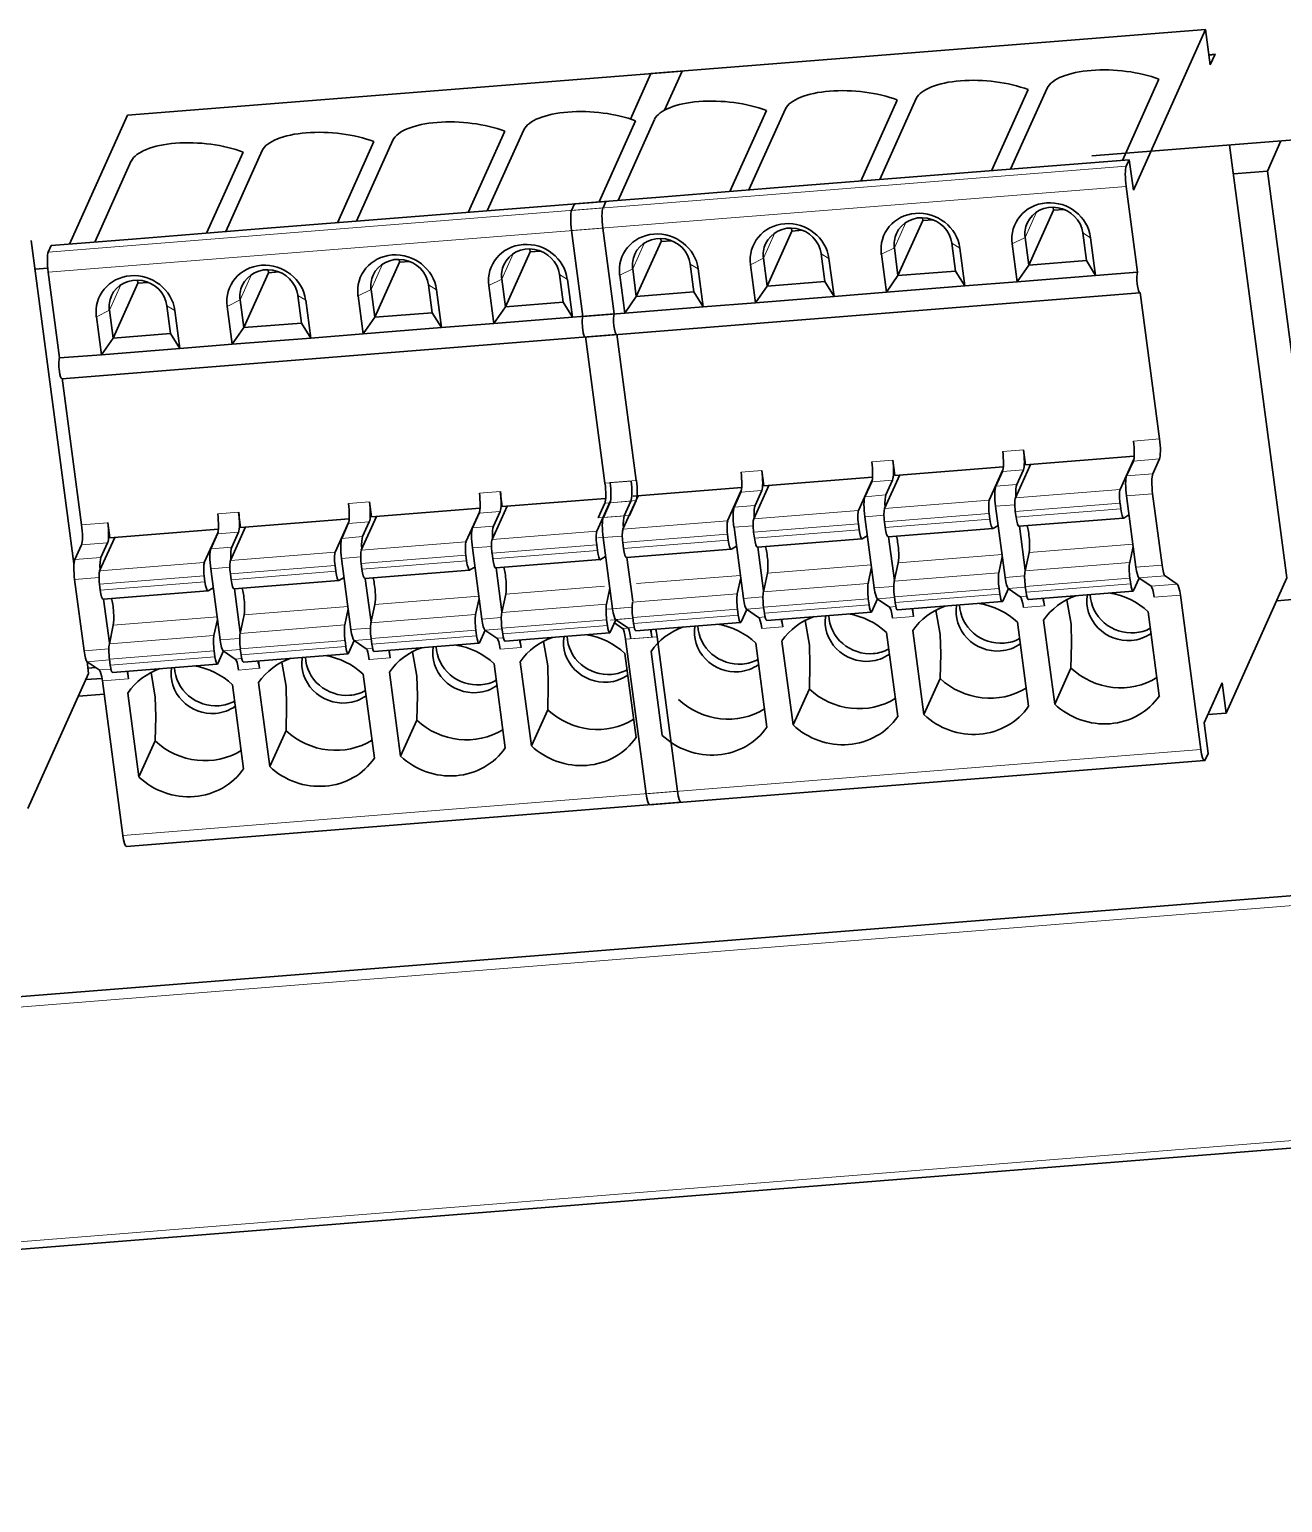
# Model space of a CAD drawing. Extents: x 0 to 297, y 0 to 210.
# Drawn here: x 211.06 to 222.83, y 67.1 to 80.93 of the extents above; entities that cross this region are included whole.
import ezdxf

# ---------------------------------------------------------------- set-up
doc = ezdxf.new("R2010")
doc.units = 0

msp = doc.modelspace()

# ---------------------------------------------------------------- linework, layer by layer
at = {"color": 7, "lineweight": 35, "ltscale": 0.130571}
for p, q in [((222.103, 80.93), (216.897, 80.515)), ((217.191, 80.539), (211.985, 80.125)), ((216.278, 78.042), (221.485, 78.456)), ((211.367, 77.651), (216.573, 78.065)), ((216.885, 73.652), (222.092, 74.067)), ((211.974, 73.262), (217.18, 73.676))]:
    msp.add_line(p, q, dxfattribs=at)
at = {"color": 7, "lineweight": 35, "ltscale": 0.041327}
msp.add_line((222.103, 80.93), (221.425, 79.422), dxfattribs=at)
at = {"color": 7, "lineweight": 35, "ltscale": 0.00837}
msp.add_line((222.103, 80.93), (222.147, 80.598), dxfattribs=at)
at = {"color": 7, "lineweight": 35, "ltscale": 0.001532}
msp.add_line((222.135, 80.692), (222.196, 80.697), dxfattribs=at)
at = {"color": 7, "lineweight": 13, "ltscale": 0.001335}
msp.add_line((222.135, 80.686), (222.189, 80.69), dxfattribs=at)
at = {"color": 7, "lineweight": 35, "ltscale": 0.00253}
msp.add_line((222.189, 80.69), (222.147, 80.598), dxfattribs=at)
at = {"color": 7, "lineweight": 35, "ltscale": 0.01169}
msp.add_line((216.897, 80.515), (216.705, 80.089), dxfattribs=at)
at = {"color": 7, "lineweight": 35, "ltscale": 0.010047}
msp.add_line((217.191, 80.539), (217.026, 80.172), dxfattribs=at)
at = {"color": 7, "lineweight": 35, "ltscale": 0.020871}
for p, q in [((220.437, 80.365), (220.094, 79.604)), ((220.273, 79.618), (220.616, 80.379)), ((221.665, 80.463), (221.322, 79.701)), ((219.209, 80.267), (218.866, 79.506)), ((219.045, 79.52), (219.388, 80.282)), ((216.753, 80.072), (216.41, 79.311)), ((216.589, 79.325), (216.932, 80.086)), ((217.981, 80.17), (217.638, 79.408)), ((217.817, 79.423), (218.16, 80.184)), ((215.525, 79.974), (215.182, 79.213)), ((215.361, 79.227), (215.704, 79.989)), ((212.906, 79.032), (213.248, 79.793)), ((214.297, 79.877), (213.954, 79.115)), ((214.134, 79.13), (214.476, 79.891)), ((211.678, 78.934), (212.02, 79.695)), ((213.069, 79.779), (212.727, 79.018))]:
    msp.add_line(p, q, dxfattribs=at)
at = {"color": 7, "lineweight": 35, "ltscale": 0.033153}
msp.add_line((211.985, 80.125), (211.441, 78.915), dxfattribs=at)
at = {"color": 7, "lineweight": 35, "ltscale": 0.073751}
msp.add_line((223.977, 79.976), (221.036, 79.742), dxfattribs=at)
at = {"color": 7, "lineweight": 35, "ltscale": 0.102484}
msp.add_line((222.867, 75.781), (222.328, 79.845), dxfattribs=at)
at = {"color": 7, "lineweight": 35, "ltscale": 0.007774}
msp.add_line((222.81, 79.883), (222.683, 79.6), dxfattribs=at)
at = {"color": 7, "lineweight": 13, "ltscale": 0.130571}
for p, q in [((216.153, 79.231), (221.359, 79.645)), ((216.151, 79.042), (221.357, 79.457)), ((211.241, 78.84), (216.448, 79.254)), ((211.239, 78.652), (216.446, 79.066)), ((222.059, 74.17), (216.853, 73.756)), ((217.147, 73.779), (211.941, 73.365))]:
    msp.add_line(p, q, dxfattribs=at)
at = {"color": 7, "lineweight": 35, "ltscale": 0.030795}
for p, q in [((220.626, 79.646), (219.398, 79.548)), ((219.398, 79.548), (218.17, 79.451)), ((218.17, 79.451), (216.942, 79.353)), ((215.714, 79.255), (214.486, 79.158)), ((214.486, 79.158), (213.258, 79.06)), ((213.258, 79.06), (212.03, 78.962))]:
    msp.add_line(p, q, dxfattribs=at)
at = {"color": 7, "lineweight": 35, "ltscale": 0.019093}
for p, q in [((221.387, 79.707), (220.626, 79.646)), ((216.475, 79.316), (215.714, 79.255)), ((216.942, 79.353), (216.181, 79.292)), ((212.03, 78.962), (211.269, 78.902))]:
    msp.add_line(p, q, dxfattribs=at)
at = {"color": 7, "lineweight": 35, "ltscale": 0.001687}
for p, q in [((221.359, 79.645), (221.387, 79.707)), ((216.181, 79.292), (216.153, 79.231)), ((216.448, 79.254), (216.475, 79.316)), ((211.269, 78.902), (211.241, 78.84)), ((222.126, 74.135), (222.099, 74.074))]:
    msp.add_line(p, q, dxfattribs=at)
at = {"color": 7, "lineweight": 35, "ltscale": 0.007175}
for p, q in [((221.425, 79.422), (221.387, 79.707)), ((222.296, 74.512), (222.258, 74.797)), ((222.126, 74.135), (222.089, 74.42))]:
    msp.add_line(p, q, dxfattribs=at)
at = {"color": 7, "lineweight": 35, "ltscale": 0.008007}
msp.add_line((222.683, 79.6), (222.364, 79.574), dxfattribs=at)
at = {"color": 7, "lineweight": 35, "ltscale": 0.094465}
msp.add_line((222.683, 79.6), (223.18, 75.854), dxfattribs=at)
at = {"color": 7, "lineweight": 35, "ltscale": 0.020328}
for p, q in [((221.464, 78.651), (221.357, 79.457)), ((216.151, 79.042), (216.258, 78.236)), ((216.553, 78.26), (216.446, 79.066)), ((211.239, 78.652), (211.346, 77.846))]:
    msp.add_line(p, q, dxfattribs=at)
at = {"color": 7, "lineweight": 35, "ltscale": 0.014142}
for p, q in [((220.444, 78.717), (220.676, 79.233)), ((219.216, 78.619), (219.448, 79.135)), ((217.988, 78.521), (218.221, 79.037)), ((215.533, 78.326), (215.765, 78.842)), ((216.76, 78.424), (216.993, 78.939)), ((214.305, 78.228), (214.537, 78.744)), ((211.849, 78.033), (212.081, 78.549)), ((213.077, 78.131), (213.309, 78.646))]:
    msp.add_line(p, q, dxfattribs=at)
at = {"color": 7, "lineweight": 35, "ltscale": 0.000706914}
for p, q in [((220.673, 79.261), (220.676, 79.233)), ((216.989, 78.967), (216.993, 78.939)), ((213.305, 78.674), (213.309, 78.646)), ((212.077, 78.577), (212.081, 78.549))]:
    msp.add_line(p, q, dxfattribs=at)
at = {"color": 7, "lineweight": 35, "ltscale": 0.002438}
for p, q in [((220.676, 79.233), (220.774, 79.24)), ((219.448, 79.135), (219.546, 79.143)), ((218.221, 79.037), (218.318, 79.045)), ((215.765, 78.842), (215.862, 78.85)), ((216.993, 78.939), (217.09, 78.947)), ((214.537, 78.744), (214.634, 78.752)), ((212.081, 78.549), (212.178, 78.556)), ((213.309, 78.646), (213.406, 78.654))]:
    msp.add_line(p, q, dxfattribs=at)
at = {"color": 7, "lineweight": 13, "ltscale": 0.006523}
for p, q in [((219.289, 79.118), (219.182, 78.88)), ((220.517, 79.215), (220.41, 78.977)), ((218.061, 79.02), (217.954, 78.782)), ((215.605, 78.825), (215.498, 78.587)), ((216.833, 78.922), (216.726, 78.684)), ((214.377, 78.727), (214.27, 78.489)), ((213.149, 78.629), (213.042, 78.391)), ((211.921, 78.532), (211.814, 78.294))]:
    msp.add_line(p, q, dxfattribs=at)
at = {"color": 7, "lineweight": 35, "ltscale": 0.000706725}
for p, q in [((219.445, 79.163), (219.448, 79.135)), ((215.761, 78.87), (215.765, 78.842)), ((214.533, 78.772), (214.537, 78.744))]:
    msp.add_line(p, q, dxfattribs=at)
at = {"color": 7, "lineweight": 35, "ltscale": 0.000706675}
msp.add_line((218.217, 79.065), (218.221, 79.037), dxfattribs=at)
at = {"color": 7, "lineweight": 13, "ltscale": 0.003415}
msp.add_line((220.41, 78.977), (220.287, 78.916), dxfattribs=at)
at = {"color": 7, "lineweight": 35, "ltscale": 0.006577}
for p, q in [((220.444, 78.717), (220.41, 78.977)), ((220.985, 78.76), (220.95, 79.02)), ((218.529, 78.564), (218.494, 78.825)), ((219.216, 78.619), (219.182, 78.88)), ((219.757, 78.662), (219.722, 78.923)), ((216.76, 78.424), (216.726, 78.684)), ((217.988, 78.521), (217.954, 78.782)), ((215.533, 78.326), (215.498, 78.587)), ((216.073, 78.369), (216.038, 78.63)), ((213.617, 78.174), (213.582, 78.434)), ((214.305, 78.228), (214.27, 78.489)), ((214.845, 78.271), (214.81, 78.532)), ((211.849, 78.033), (211.814, 78.294)), ((212.389, 78.076), (212.354, 78.337)), ((213.077, 78.131), (213.042, 78.391))]:
    msp.add_line(p, q, dxfattribs=at)
at = {"color": 7, "lineweight": 13, "ltscale": 0.002177}
for p, q in [((221.024, 78.975), (220.95, 79.02)), ((218.568, 78.78), (218.494, 78.825)), ((219.796, 78.877), (219.722, 78.923)), ((217.34, 78.682), (217.266, 78.727)), ((216.113, 78.584), (216.038, 78.63)), ((213.657, 78.389), (213.582, 78.434)), ((214.885, 78.487), (214.81, 78.532)), ((212.429, 78.291), (212.354, 78.337))]:
    msp.add_line(p, q, dxfattribs=at)
at = {"color": 7, "lineweight": 35, "ltscale": 0.008968}
for p, q in [((221.024, 78.975), (221.071, 78.619)), ((219.107, 78.463), (219.06, 78.819)), ((219.796, 78.877), (219.843, 78.522)), ((220.335, 78.561), (220.287, 78.916)), ((217.34, 78.682), (217.388, 78.326)), ((217.879, 78.365), (217.832, 78.721)), ((218.568, 78.78), (218.616, 78.424)), ((216.113, 78.584), (216.16, 78.229)), ((216.651, 78.268), (216.604, 78.623)), ((214.195, 78.072), (214.148, 78.428)), ((214.885, 78.487), (214.932, 78.131)), ((215.423, 78.17), (215.376, 78.526)), ((212.429, 78.291), (212.476, 77.936)), ((212.967, 77.975), (212.92, 78.33)), ((213.657, 78.389), (213.704, 78.033)), ((211.739, 77.877), (211.692, 78.232))]:
    msp.add_line(p, q, dxfattribs=at)
at = {"color": 7, "lineweight": 35, "ltscale": 0.076467}
msp.add_line((211.482, 75.918), (211.08, 78.95), dxfattribs=at)
at = {"color": 7, "lineweight": 13, "ltscale": 0.003416}
for p, q in [((219.182, 78.88), (219.06, 78.819)), ((216.726, 78.684), (216.604, 78.623)), ((217.954, 78.782), (217.832, 78.721)), ((215.498, 78.587), (215.376, 78.526)), ((214.27, 78.489), (214.148, 78.428)), ((211.814, 78.294), (211.692, 78.232)), ((213.042, 78.391), (212.92, 78.33))]:
    msp.add_line(p, q, dxfattribs=at)
at = {"color": 7, "lineweight": 35, "ltscale": 0.002992}
msp.add_line((211.235, 78.689), (211.116, 78.68), dxfattribs=at)
at = {"color": 7, "lineweight": 35, "ltscale": 0.006576}
msp.add_line((217.301, 78.467), (217.266, 78.727), dxfattribs=at)
at = {"color": 7, "lineweight": 35, "ltscale": 0.004765}
for p, q in [((220.444, 78.717), (220.335, 78.561)), ((219.216, 78.619), (219.107, 78.463)), ((216.76, 78.424), (216.651, 78.268)), ((217.988, 78.521), (217.879, 78.365)), ((215.533, 78.326), (215.423, 78.17)), ((213.077, 78.131), (212.967, 77.975)), ((214.305, 78.228), (214.195, 78.072)), ((211.849, 78.033), (211.739, 77.877))]:
    msp.add_line(p, q, dxfattribs=at)
at = {"color": 7, "lineweight": 35, "ltscale": 0.01355}
for p, q in [((220.985, 78.76), (220.444, 78.717)), ((218.529, 78.564), (217.988, 78.521)), ((219.757, 78.662), (219.216, 78.619)), ((217.301, 78.467), (216.76, 78.424)), ((214.845, 78.271), (214.305, 78.228)), ((216.073, 78.369), (215.533, 78.326)), ((213.617, 78.174), (213.077, 78.131)), ((212.389, 78.076), (211.849, 78.033))]:
    msp.add_line(p, q, dxfattribs=at)
at = {"color": 7, "lineweight": 35, "ltscale": 0.004125}
for p, q in [((221.071, 78.619), (220.985, 78.76)), ((218.616, 78.424), (218.529, 78.564)), ((219.843, 78.522), (219.757, 78.662)), ((217.388, 78.326), (217.301, 78.467)), ((214.932, 78.131), (214.845, 78.271)), ((216.16, 78.229), (216.073, 78.369)), ((213.704, 78.033), (213.617, 78.174)), ((212.476, 77.936), (212.389, 78.076))]:
    msp.add_line(p, q, dxfattribs=at)
at = {"color": 7, "lineweight": 35, "ltscale": 0.012318}
for p, q in [((219.843, 78.522), (220.335, 78.561)), ((218.616, 78.424), (219.107, 78.463)), ((217.388, 78.326), (217.879, 78.365)), ((214.932, 78.131), (215.423, 78.17)), ((213.704, 78.033), (214.195, 78.072)), ((212.476, 77.936), (212.967, 77.975))]:
    msp.add_line(p, q, dxfattribs=at)
at = {"color": 7, "lineweight": 35, "ltscale": 0.018477}
for p, q in [((221.071, 78.619), (220.335, 78.561)), ((218.616, 78.424), (217.879, 78.365)), ((219.843, 78.522), (219.107, 78.463)), ((217.388, 78.326), (216.651, 78.268)), ((214.932, 78.131), (214.195, 78.072)), ((216.16, 78.229), (215.423, 78.17)), ((213.704, 78.033), (212.967, 77.975)), ((212.476, 77.936), (211.739, 77.877))]:
    msp.add_line(p, q, dxfattribs=at)
at = {"color": 7, "lineweight": 35, "ltscale": 0.009854}
msp.add_line((221.071, 78.619), (221.464, 78.651), dxfattribs=at)
at = {"color": 7, "lineweight": 35, "ltscale": 0.034677}
for p, q in [((221.49, 78.461), (221.672, 77.086)), ((216.466, 76.672), (216.283, 78.047)), ((216.578, 78.07), (216.76, 76.695)), ((211.554, 76.281), (211.371, 77.656))]:
    msp.add_line(p, q, dxfattribs=at)
at = {"color": 7, "lineweight": 35, "ltscale": 0.009855}
for p, q in [((216.16, 78.229), (216.553, 78.26)), ((216.258, 78.236), (216.651, 78.268)), ((211.346, 77.846), (211.739, 77.877))]:
    msp.add_line(p, q, dxfattribs=at)
at = {"color": 7, "lineweight": 13, "ltscale": 0.006159}
for p, q in [((221.426, 77.066), (221.672, 77.086)), ((221.425, 76.878), (221.67, 76.898)), ((221.608, 76.759), (221.362, 76.74)), ((216.711, 76.691), (216.466, 76.672)), ((216.515, 76.676), (216.76, 76.695)), ((216.513, 76.487), (216.758, 76.507)), ((221.36, 76.551), (221.606, 76.571)), ((216.401, 76.345), (216.647, 76.364)), ((216.696, 76.368), (216.451, 76.349)), ((211.8, 76.3), (211.554, 76.281)), ((211.798, 76.112), (211.552, 76.093)), ((211.49, 75.954), (211.735, 75.974)), ((221.695, 75.902), (221.449, 75.883)), ((221.478, 75.781), (221.724, 75.8)), ((221.592, 75.703), (221.837, 75.723)), ((221.621, 75.601), (221.867, 75.62)), ((216.66, 75.206), (216.906, 75.226)), ((216.709, 75.21), (216.955, 75.23)), ((211.749, 74.815), (211.994, 74.835))]:
    msp.add_line(p, q, dxfattribs=at)
at = {"color": 7, "lineweight": 13, "ltscale": 0.004927}
for p, q in [((219.167, 76.887), (218.971, 76.871)), ((220.395, 76.984), (220.199, 76.969)), ((217.939, 76.789), (217.743, 76.773)), ((220.393, 76.796), (220.197, 76.78)), ((217.937, 76.601), (217.741, 76.585)), ((219.165, 76.698), (218.969, 76.683)), ((220.134, 76.642), (220.331, 76.658)), ((214.255, 76.496), (214.059, 76.48)), ((215.483, 76.594), (215.287, 76.578)), ((217.678, 76.447), (217.875, 76.462)), ((218.906, 76.544), (219.103, 76.56)), ((213.027, 76.398), (212.831, 76.383)), ((215.481, 76.405), (215.285, 76.39)), ((213.026, 76.21), (212.829, 76.194)), ((214.253, 76.308), (214.057, 76.292)), ((215.223, 76.251), (215.419, 76.267)), ((212.767, 76.056), (212.963, 76.071)), ((213.995, 76.153), (214.191, 76.169)), ((220.393, 75.503), (220.59, 75.519)), ((219.165, 75.405), (219.362, 75.421)), ((217.937, 75.308), (218.134, 75.323)), ((215.481, 75.112), (215.678, 75.128)), ((214.253, 75.015), (214.45, 75.03)), ((213.026, 74.917), (213.222, 74.933))]:
    msp.add_line(p, q, dxfattribs=at)
at = {"color": 7, "lineweight": 35, "ltscale": 0.003587}
for p, q in [((219.167, 76.887), (219.186, 76.744)), ((220.395, 76.984), (220.414, 76.842)), ((217.939, 76.789), (217.958, 76.647)), ((214.255, 76.496), (214.274, 76.354)), ((215.483, 76.594), (215.502, 76.451)), ((213.027, 76.398), (213.046, 76.256)), ((211.8, 76.3), (211.818, 76.158))]:
    msp.add_line(p, q, dxfattribs=at)
at = {"color": 7, "lineweight": 35, "ltscale": 0.025549}
for p, q in [((221.433, 76.923), (220.414, 76.842)), ((218.977, 76.728), (217.958, 76.647))]:
    msp.add_line(p, q, dxfattribs=at)
at = {"color": 7, "lineweight": 35, "ltscale": 0.007815}
for p, q in [((221.301, 76.61), (221.429, 76.895)), ((220.073, 76.512), (220.201, 76.797)), ((217.617, 76.317), (217.745, 76.602)), ((218.845, 76.414), (218.973, 76.699)), ((216.389, 76.219), (216.517, 76.504)), ((215.161, 76.121), (215.29, 76.406)), ((212.705, 75.926), (212.834, 76.211)), ((213.933, 76.024), (214.062, 76.309))]:
    msp.add_line(p, q, dxfattribs=at)
at = {"color": 7, "lineweight": 35, "ltscale": 0.003795}
for p, q in [((221.425, 76.878), (221.362, 76.74)), ((221.67, 76.898), (221.608, 76.759)), ((220.197, 76.78), (220.134, 76.642)), ((220.331, 76.658), (220.393, 76.796)), ((217.875, 76.462), (217.937, 76.601)), ((218.969, 76.683), (218.906, 76.544)), ((216.401, 76.345), (216.464, 76.483)), ((216.513, 76.487), (216.451, 76.349)), ((216.758, 76.507), (216.696, 76.368)), ((217.741, 76.585), (217.678, 76.447)), ((215.285, 76.39), (215.223, 76.251)), ((215.419, 76.267), (215.481, 76.405)), ((212.829, 76.194), (212.767, 76.056)), ((212.963, 76.071), (213.026, 76.21)), ((214.191, 76.169), (214.253, 76.308)), ((211.49, 75.954), (211.552, 76.093)), ((211.735, 75.974), (211.798, 76.112))]:
    msp.add_line(p, q, dxfattribs=at)
at = {"color": 7, "lineweight": 35, "ltscale": 0.008612}
for p, q in [((219.091, 76.434), (219.232, 76.748)), ((220.319, 76.532), (220.46, 76.846)), ((216.635, 76.239), (216.776, 76.553)), ((214.179, 76.043), (214.32, 76.357)), ((215.407, 76.141), (215.548, 76.455)), ((213.092, 76.26), (212.951, 75.945)), ((211.723, 75.848), (211.864, 76.162))]:
    msp.add_line(p, q, dxfattribs=at)
at = {"color": 7, "lineweight": 35, "ltscale": 0.02555}
for p, q in [((220.205, 76.825), (219.186, 76.744)), ((217.749, 76.63), (216.73, 76.549)), ((214.065, 76.337), (213.046, 76.256)), ((215.293, 76.435), (214.274, 76.354)), ((212.837, 76.239), (211.818, 76.158))]:
    msp.add_line(p, q, dxfattribs=at)
at = {"color": 7, "lineweight": 35, "ltscale": 0.008613}
msp.add_line((218.004, 76.65), (217.863, 76.336), dxfattribs=at)
at = {"color": 7, "lineweight": 35, "ltscale": 0.003796}
for p, q in [((219.103, 76.56), (219.165, 76.698)), ((216.647, 76.364), (216.709, 76.503)), ((214.057, 76.292), (213.995, 76.153))]:
    msp.add_line(p, q, dxfattribs=at)
at = {"color": 7, "lineweight": 13, "ltscale": 0.024636}
for p, q in [((220.319, 76.532), (221.301, 76.61)), ((219.091, 76.434), (220.073, 76.512)), ((220.317, 76.406), (221.3, 76.484)), ((217.863, 76.336), (218.845, 76.414)), ((219.089, 76.308), (220.072, 76.387)), ((219.097, 76.254), (220.079, 76.332)), ((220.325, 76.352), (221.307, 76.43)), ((215.407, 76.141), (216.389, 76.219)), ((216.634, 76.113), (217.616, 76.191)), ((216.635, 76.239), (217.617, 76.317)), ((217.861, 76.211), (218.844, 76.289)), ((217.869, 76.156), (218.851, 76.234)), ((214.179, 76.043), (215.161, 76.121)), ((215.406, 76.015), (216.388, 76.093)), ((216.641, 76.059), (217.623, 76.137)), ((211.723, 75.848), (212.705, 75.926)), ((212.951, 75.945), (213.933, 76.024)), ((214.178, 75.918), (215.16, 75.996)), ((214.185, 75.863), (215.167, 75.941)), ((215.413, 75.961), (216.395, 76.039)), ((221.391, 75.926), (220.409, 75.848)), ((211.722, 75.722), (212.704, 75.8)), ((212.95, 75.82), (213.932, 75.898)), ((212.957, 75.765), (213.939, 75.844)), ((220.163, 75.828), (219.181, 75.75)), ((221.393, 75.78), (220.411, 75.702)), ((211.729, 75.668), (212.711, 75.746)), ((217.708, 75.633), (216.725, 75.555)), ((218.935, 75.73), (217.953, 75.652)), ((220.165, 75.682), (219.183, 75.604)), ((221.4, 75.726), (220.418, 75.647)), ((216.48, 75.535), (215.497, 75.457)), ((218.937, 75.585), (217.955, 75.506)), ((218.944, 75.53), (217.962, 75.452)), ((220.172, 75.628), (219.19, 75.55)), ((215.252, 75.437), (214.269, 75.359)), ((216.481, 75.389), (215.499, 75.311)), ((217.709, 75.487), (216.727, 75.409)), ((217.717, 75.432), (216.734, 75.354)), ((212.796, 75.242), (211.814, 75.164)), ((214.024, 75.34), (213.041, 75.261)), ((215.254, 75.291), (214.271, 75.213)), ((215.261, 75.237), (214.278, 75.159)), ((216.489, 75.335), (215.506, 75.257)), ((212.798, 75.096), (211.815, 75.018)), ((214.026, 75.194), (213.043, 75.116)), ((214.033, 75.139), (213.05, 75.061)), ((212.805, 75.042), (211.823, 74.964))]:
    msp.add_line(p, q, dxfattribs=at)
at = {"color": 7, "lineweight": 35, "ltscale": 0.024318}
msp.add_line((216.472, 76.528), (215.502, 76.451), dxfattribs=at)
at = {"color": 7, "lineweight": 13, "ltscale": 0.00616}
msp.add_line((216.709, 76.503), (216.464, 76.483), dxfattribs=at)
at = {"color": 7, "lineweight": 13, "ltscale": 0.004516}
for p, q in [((220.132, 76.454), (220.313, 76.468)), ((218.905, 76.356), (219.085, 76.37)), ((217.677, 76.258), (217.857, 76.272)), ((215.221, 76.063), (215.401, 76.077)), ((216.449, 76.16), (216.629, 76.175)), ((213.993, 75.965), (214.173, 75.979)), ((212.765, 75.867), (212.945, 75.882))]:
    msp.add_line(p, q, dxfattribs=at)
at = {"color": 7, "lineweight": 35, "ltscale": 0.001372}
for p, q in [((221.307, 76.43), (221.3, 76.484)), ((220.317, 76.406), (220.325, 76.352)), ((217.623, 76.137), (217.616, 76.191)), ((217.861, 76.211), (217.869, 76.156)), ((218.851, 76.234), (218.844, 76.289)), ((216.395, 76.039), (216.388, 76.093)), ((216.634, 76.113), (216.641, 76.059)), ((214.178, 75.918), (214.185, 75.863)), ((215.167, 75.941), (215.16, 75.996)), ((212.711, 75.746), (212.704, 75.8)), ((212.95, 75.82), (212.957, 75.765)), ((213.939, 75.844), (213.932, 75.898)), ((221.4, 75.726), (221.393, 75.78)), ((211.722, 75.722), (211.729, 75.668)), ((220.172, 75.628), (220.165, 75.682)), ((220.411, 75.702), (220.418, 75.647)), ((217.955, 75.506), (217.962, 75.452)), ((218.944, 75.53), (218.937, 75.585)), ((216.489, 75.335), (216.481, 75.389)), ((216.727, 75.409), (216.734, 75.354)), ((217.717, 75.432), (217.709, 75.487)), ((215.261, 75.237), (215.254, 75.291)), ((215.499, 75.311), (215.506, 75.257)), ((212.805, 75.042), (212.798, 75.096)), ((213.043, 75.116), (213.05, 75.061)), ((214.033, 75.139), (214.026, 75.194)), ((214.271, 75.213), (214.278, 75.159)), ((211.815, 75.018), (211.823, 74.964))]:
    msp.add_line(p, q, dxfattribs=at)
at = {"color": 7, "lineweight": 35, "ltscale": 0.016853}
for p, q in [((221.36, 76.551), (221.449, 75.883)), ((221.606, 76.571), (221.695, 75.902)), ((218.993, 75.688), (218.905, 76.356)), ((220.221, 75.785), (220.132, 76.454)), ((217.765, 75.59), (217.677, 76.258)), ((215.309, 75.394), (215.221, 76.063)), ((216.449, 76.16), (216.537, 75.492)), ((214.082, 75.297), (213.993, 75.965)), ((212.854, 75.199), (212.765, 75.867)), ((211.577, 75.097), (211.488, 75.766))]:
    msp.add_line(p, q, dxfattribs=at)
at = {"color": 7, "lineweight": 35, "ltscale": 0.001371}
for p, q in [((220.079, 76.332), (220.072, 76.387)), ((219.089, 76.308), (219.097, 76.254)), ((215.406, 76.015), (215.413, 75.961)), ((219.183, 75.604), (219.19, 75.55))]:
    msp.add_line(p, q, dxfattribs=at)
at = {"color": 7, "lineweight": 35, "ltscale": 0.024636}
for p, q in [((220.352, 76.266), (221.334, 76.344)), ((219.124, 76.168), (220.106, 76.246)), ((216.668, 75.972), (217.65, 76.051)), ((217.896, 76.07), (218.878, 76.148)), ((215.44, 75.875), (216.422, 75.953)), ((214.212, 75.777), (215.194, 75.855)), ((211.756, 75.582), (212.739, 75.66)), ((212.984, 75.679), (213.967, 75.757)), ((220.44, 75.579), (221.422, 75.657)), ((219.212, 75.481), (220.194, 75.559)), ((216.756, 75.285), (217.738, 75.364)), ((217.984, 75.383), (218.966, 75.461)), ((215.528, 75.188), (216.51, 75.266)), ((214.3, 75.09), (215.283, 75.168)), ((211.844, 74.895), (212.827, 74.973)), ((213.072, 74.992), (214.055, 75.07))]:
    msp.add_line(p, q, dxfattribs=at)
at = {"color": 7, "lineweight": 35, "ltscale": 0.0014}
for p, q in [((221.384, 76.373), (221.336, 76.344)), ((220.156, 76.275), (220.108, 76.247)), ((217.7, 76.079), (217.652, 76.051)), ((218.928, 76.177), (218.88, 76.149)), ((216.472, 75.982), (216.424, 75.953)), ((214.017, 75.786), (213.968, 75.758)), ((215.244, 75.884), (215.196, 75.856)), ((212.789, 75.689), (212.74, 75.66))]:
    msp.add_line(p, q, dxfattribs=at)
at = {"color": 7, "lineweight": 35, "ltscale": 0.244604}
msp.add_line((222.771, 75.568), (232.524, 76.344), dxfattribs=at)
at = {"color": 7, "lineweight": 35, "ltscale": 0.010368}
for p, q in [((220.41, 75.855), (220.356, 76.266)), ((217.955, 75.659), (217.9, 76.07)), ((219.183, 75.757), (219.128, 76.168)), ((216.727, 75.562), (216.672, 75.973)), ((214.271, 75.366), (214.216, 75.777)), ((215.499, 75.464), (215.444, 75.875)), ((213.043, 75.269), (212.988, 75.68)), ((211.815, 75.171), (211.76, 75.582))]:
    msp.add_line(p, q, dxfattribs=at)
at = {"color": 7, "lineweight": 13, "ltscale": 0.005748}
for p, q in [((216.4, 76.157), (216.629, 76.175)), ((211.488, 75.766), (211.717, 75.784))]:
    msp.add_line(p, q, dxfattribs=at)
at = {"color": 7, "lineweight": 13, "ltscale": 0.02444}
for p, q in [((221.42, 76.098), (220.446, 76.021)), ((220.193, 76.001), (219.218, 75.923)), ((217.737, 75.805), (216.762, 75.728)), ((218.965, 75.903), (217.99, 75.826)), ((214.053, 75.512), (213.078, 75.435)), ((215.281, 75.61), (214.306, 75.532)), ((212.825, 75.415), (211.85, 75.337))]:
    msp.add_line(p, q, dxfattribs=at)
at = {"color": 7, "lineweight": 35, "ltscale": 0.003846}
for p, q in [((221.391, 75.926), (221.423, 76.076)), ((217.708, 75.633), (217.74, 75.783)), ((215.252, 75.437), (215.284, 75.588)), ((214.024, 75.34), (214.056, 75.49))]:
    msp.add_line(p, q, dxfattribs=at)
at = {"color": 7, "lineweight": 35, "ltscale": 0.004429}
for p, q in [((219.218, 75.923), (219.181, 75.75)), ((220.446, 76.021), (220.409, 75.848)), ((215.534, 75.63), (215.497, 75.457)), ((213.078, 75.435), (213.041, 75.261)), ((211.85, 75.337), (211.814, 75.164))]:
    msp.add_line(p, q, dxfattribs=at)
at = {"color": 7, "lineweight": 35, "ltscale": 0.003845}
for p, q in [((220.163, 75.828), (220.195, 75.979)), ((218.935, 75.73), (218.968, 75.881)), ((216.48, 75.535), (216.512, 75.685)), ((212.796, 75.242), (212.828, 75.392))]:
    msp.add_line(p, q, dxfattribs=at)
at = {"color": 7, "lineweight": 35, "ltscale": 0.004428}
for p, q in [((217.99, 75.826), (217.953, 75.652)), ((214.306, 75.532), (214.269, 75.359))]:
    msp.add_line(p, q, dxfattribs=at)
at = {"color": 7, "lineweight": 13, "ltscale": 0.004604}
for p, q in [((220.405, 75.8), (220.221, 75.785)), ((219.177, 75.702), (218.993, 75.688)), ((216.721, 75.507), (216.537, 75.492)), ((217.949, 75.604), (217.765, 75.59)), ((215.493, 75.409), (215.309, 75.394)), ((214.265, 75.311), (214.082, 75.297)), ((213.037, 75.214), (212.854, 75.199))]:
    msp.add_line(p, q, dxfattribs=at)
at = {"color": 7, "lineweight": 35, "ltscale": 0.003235}
for p, q in [((221.427, 75.662), (221.48, 75.78)), ((220.199, 75.564), (220.252, 75.682)), ((219.024, 75.584), (218.971, 75.466)), ((216.515, 75.271), (216.568, 75.389)), ((217.743, 75.368), (217.796, 75.486)), ((215.287, 75.173), (215.34, 75.291)), ((214.112, 75.193), (214.059, 75.075))]:
    msp.add_line(p, q, dxfattribs=at)
at = {"color": 7, "lineweight": 35, "ltscale": 0.003442}
for p, q in [((221.478, 75.781), (221.592, 75.703)), ((221.724, 75.8), (221.837, 75.723)), ((220.364, 75.605), (220.25, 75.683)), ((219.136, 75.508), (219.022, 75.585)), ((216.566, 75.39), (216.68, 75.312)), ((217.908, 75.41), (217.794, 75.488)), ((215.452, 75.215), (215.339, 75.292)), ((212.996, 75.019), (212.883, 75.097)), ((214.224, 75.117), (214.111, 75.195)), ((211.719, 74.918), (211.606, 74.995))]:
    msp.add_line(p, q, dxfattribs=at)
at = {"color": 7, "lineweight": 35, "ltscale": 0.034791}
for p, q in [((222.296, 74.512), (222.867, 75.781)), ((211.048, 73.617), (211.619, 74.886))]:
    msp.add_line(p, q, dxfattribs=at)
at = {"color": 7, "lineweight": 13, "ltscale": 0.023208}
msp.add_line((216.46, 75.704), (215.534, 75.63), dxfattribs=at)
at = {"color": 7, "lineweight": 13, "ltscale": 0.004045}
for p, q in [((220.412, 75.696), (220.25, 75.683)), ((217.956, 75.5), (217.794, 75.488)), ((215.5, 75.305), (215.339, 75.292))]:
    msp.add_line(p, q, dxfattribs=at)
at = {"color": 7, "lineweight": 13, "ltscale": 0.005836}
for p, q in [((216.488, 75.488), (216.721, 75.507)), ((211.577, 75.097), (211.809, 75.116))]:
    msp.add_line(p, q, dxfattribs=at)
at = {"color": 7, "lineweight": 13, "ltscale": 0.004046}
for p, q in [((219.184, 75.598), (219.022, 75.585)), ((216.566, 75.39), (216.728, 75.403)), ((213.044, 75.11), (212.883, 75.097)), ((214.272, 75.207), (214.111, 75.195))]:
    msp.add_line(p, q, dxfattribs=at)
at = {"color": 7, "lineweight": 13, "ltscale": 0.001521}
for p, q in [((219.136, 75.508), (219.197, 75.513)), ((220.364, 75.605), (220.425, 75.61)), ((217.908, 75.41), (217.969, 75.415)), ((215.452, 75.215), (215.513, 75.219)), ((216.68, 75.312), (216.741, 75.317)), ((214.224, 75.117), (214.285, 75.122)), ((212.996, 75.019), (213.057, 75.024))]:
    msp.add_line(p, q, dxfattribs=at)
at = {"color": 7, "lineweight": 35, "ltscale": 0.001789}
for p, q in [((220.58, 75.59), (220.59, 75.519)), ((218.124, 75.394), (218.134, 75.323)), ((219.352, 75.492), (219.362, 75.421)), ((216.896, 75.297), (216.906, 75.226)), ((214.441, 75.101), (214.45, 75.03)), ((215.668, 75.199), (215.678, 75.128)), ((213.213, 75.003), (213.222, 74.933)), ((211.985, 74.906), (211.994, 74.835))]:
    msp.add_line(p, q, dxfattribs=at)
at = {"color": 7, "lineweight": 35, "ltscale": 0.036577}
for p, q in [((221.867, 75.62), (222.059, 74.17)), ((216.955, 75.23), (217.147, 73.779)), ((216.853, 73.756), (216.66, 75.206)), ((211.941, 73.365), (211.749, 74.815))]:
    msp.add_line(p, q, dxfattribs=at)
at = {"color": 7, "lineweight": 13, "ltscale": 0.005277}
for p, q in [((216.517, 75.386), (216.728, 75.403)), ((211.606, 74.995), (211.816, 75.012))]:
    msp.add_line(p, q, dxfattribs=at)
at = {"color": 7, "lineweight": 35, "ltscale": 0.002294}
msp.add_line((216.631, 75.308), (216.555, 75.36), dxfattribs=at)
at = {"color": 7, "lineweight": 35, "ltscale": 0.019865}
for p, q in [((220.441, 74.578), (220.337, 75.365)), ((220.582, 75.385), (220.687, 74.597)), ((221.669, 74.675), (221.565, 75.463)), ((219.214, 74.48), (219.109, 75.268)), ((219.355, 75.287), (219.459, 74.499)), ((216.899, 75.092), (217.003, 74.304)), ((217.986, 74.382), (217.881, 75.17)), ((218.127, 75.189), (218.231, 74.402)), ((215.53, 74.187), (215.425, 74.975)), ((215.671, 74.994), (215.775, 74.206)), ((216.758, 74.285), (216.653, 75.072)), ((214.443, 74.896), (214.547, 74.109)), ((213.074, 73.991), (212.969, 74.779)), ((213.215, 74.799), (213.32, 74.011))]:
    msp.add_line(p, q, dxfattribs=at)
at = {"color": 7, "lineweight": 13, "ltscale": 0.002753}
for p, q in [((216.631, 75.308), (216.741, 75.317)), ((211.719, 74.918), (211.829, 74.926))]:
    msp.add_line(p, q, dxfattribs=at)
at = {"color": 7, "lineweight": 13}
for p, q in [((253.482, 75.137), (180.789, 69.353)), ((181.079, 67.172), (253.772, 72.955))]:
    msp.add_line(p, q, dxfattribs=at)
at = {"color": 7, "lineweight": 35, "ltscale": 0.003236}
msp.add_line((212.831, 74.978), (212.884, 75.096), dxfattribs=at)
at = {"color": 7, "lineweight": 35, "ltscale": 0.002762}
msp.add_line((211.619, 74.886), (211.605, 74.996), dxfattribs=at)
at = {"color": 7, "lineweight": 35}
for p, q in [((249.786, 74.938), (184.46, 69.741)), ((253.793, 72.887), (181.1, 67.103))]:
    msp.add_line(p, q, dxfattribs=at)
at = {"color": 7, "lineweight": 35, "ltscale": 0.003822}
msp.add_line((211.745, 74.839), (211.593, 74.827), dxfattribs=at)
at = {"color": 7, "lineweight": 35, "ltscale": 0.001853}
msp.add_line((211.687, 74.94), (211.613, 74.934), dxfattribs=at)
at = {"color": 7, "lineweight": 35, "ltscale": 0.019866}
for p, q in [((214.302, 74.089), (214.197, 74.877)), ((211.987, 74.701), (212.092, 73.913))]:
    msp.add_line(p, q, dxfattribs=at)
at = {"color": 7, "lineweight": 35, "ltscale": 0.009277}
for p, q in [((219.459, 74.499), (219.611, 74.838)), ((214.547, 74.109), (214.7, 74.447))]:
    msp.add_line(p, q, dxfattribs=at)
at = {"color": 7, "lineweight": 35, "ltscale": 0.009278}
for p, q in [((220.687, 74.597), (220.839, 74.936)), ((218.231, 74.402), (218.384, 74.74)), ((215.775, 74.206), (215.928, 74.545)), ((212.092, 73.913), (212.244, 74.252)), ((213.32, 74.011), (213.472, 74.349))]:
    msp.add_line(p, q, dxfattribs=at)
at = {"color": 7, "lineweight": 35, "ltscale": 0.006056}
msp.add_line((211.523, 74.673), (211.765, 74.692), dxfattribs=at)
at = {"color": 7, "lineweight": 35, "ltscale": 0.010332}
msp.add_line((222.089, 74.42), (222.258, 74.797), dxfattribs=at)
at = {"color": 7, "lineweight": 35, "ltscale": 0.004312}
msp.add_line((222.296, 74.512), (222.124, 74.499), dxfattribs=at)
at = {"color": 7, "lineweight": 35}
for points in [[(220.839, 74.936), (220.846, 75.165), (220.84, 75.347), (220.8, 75.577)], [(218.384, 74.74), (218.39, 74.97), (218.384, 75.151), (218.344, 75.382)], [(219.611, 74.838), (219.618, 75.068), (219.612, 75.249), (219.572, 75.479)], [(214.7, 74.447), (214.706, 74.677), (214.7, 74.858), (214.66, 75.089)], [(215.928, 74.545), (215.934, 74.774), (215.928, 74.956), (215.888, 75.186)], [(213.472, 74.349), (213.478, 74.579), (213.472, 74.761), (213.433, 74.991)], [(212.244, 74.252), (212.25, 74.481), (212.244, 74.663), (212.205, 74.893)]]:
    msp.add_lwpolyline(points, dxfattribs=at)
for centre, radius, start, end in [((221.483, 78.463), 0.00685, 287.8608, 346.2795), ((218.621, 74.849), 0.601, 108.4852, 145.4419), ((218.639, 74.765), 0.689, 46.9092, 80.6131), ((213.709, 74.458), 0.601, 108.4852, 145.4419), ((213.727, 74.374), 0.689, 46.9092, 80.6131)]:
    msp.add_arc(centre, radius, start, end, dxfattribs=at)
for centre, major_axis, ratio, start_param, end_param in [((222.208, 80.548), (0.012, -0.15), 0.170014, 3.141557, 3.441778), ((221.259, 80.286), (-0.655, 0.053), 0.395246, 4.076858, 6.124749), ((218.803, 80.091), (-0.655, 0.053), 0.395246, 4.076858, 6.124749), ((220.031, 80.188), (-0.655, 0.053), 0.395246, 4.076858, 6.124749), ((217.575, 79.993), (-0.655, 0.053), 0.395246, 4.076858, 6.124749), ((215.119, 79.798), (-0.655, 0.053), 0.395246, 4.076858, 6.124749), ((216.347, 79.895), (-0.655, 0.053), 0.395246, 4.076858, 6.124749), ((213.891, 79.7), (-0.655, 0.053), 0.395246, 4.076858, 6.124749), ((212.664, 79.602), (-0.655, 0.053), 0.395246, 4.076858, 6.124749), ((221.378, 79.503), (-0.012, 0.15), 0.170014, 0.300185, 1.870981), ((216.172, 79.089), (0.012, -0.15), 0.170014, 3.441778, 5.012574), ((216.466, 79.112), (-0.012, 0.15), 0.170014, 0.300185, 1.870981), ((220.656, 78.946), (0.342, -0.154), 0.941374, 0.528165, 3.669757), ((220.68, 78.999), (-0.251, 0.113), 0.941374, 3.669757, 6.283221), ((218.2, 78.75), (0.342, -0.154), 0.941374, 0.528165, 3.669757), ((219.428, 78.848), (0.342, -0.154), 0.941374, 0.528165, 3.669757), ((219.452, 78.901), (-0.251, 0.113), 0.941374, 3.669757, 6.283226), ((220.68, 78.999), (-0.251, 0.113), 0.941374, 0.000036, 0.528165), ((216.972, 78.653), (0.342, -0.154), 0.941374, 0.528165, 3.669757), ((216.996, 78.706), (-0.251, 0.113), 0.941374, 3.669757, 6.283226), ((218.224, 78.804), (-0.251, 0.113), 0.941374, 3.669757, 6.283226), ((219.452, 78.901), (-0.251, 0.113), 0.941374, 0.000041, 0.528165), ((211.26, 78.698), (0.012, -0.15), 0.170014, 3.441778, 5.012574), ((214.516, 78.457), (0.342, -0.154), 0.941374, 0.528165, 3.669757), ((215.744, 78.555), (0.342, -0.154), 0.941374, 0.528165, 3.669757), ((215.768, 78.608), (-0.251, 0.113), 0.941374, 3.669757, 6.283221), ((216.996, 78.706), (-0.251, 0.113), 0.941374, 0.000041, 0.528165), ((218.224, 78.804), (-0.251, 0.113), 0.941374, 0.000041, 0.528165), ((213.288, 78.36), (0.342, -0.154), 0.941374, 0.528165, 3.669757), ((213.312, 78.413), (-0.251, 0.113), 0.941374, 3.669757, 6.283226), ((214.54, 78.51), (-0.251, 0.113), 0.941374, 3.669757, 6.283226), ((215.768, 78.608), (-0.251, 0.113), 0.941374, 0.000036, 0.528165), ((212.06, 78.262), (0.342, -0.154), 0.941374, 0.528165, 3.669757), ((212.084, 78.315), (-0.251, 0.113), 0.941374, 3.669757, 6.283226), ((214.54, 78.51), (-0.251, 0.113), 0.941374, 0.000041, 0.528165), ((221.477, 78.556), (-0.0079, 0.0997), 0.170014, 0.300185, 3.141886), ((212.084, 78.315), (-0.251, 0.113), 0.941374, 0.000041, 0.528165), ((213.312, 78.413), (-0.251, 0.113), 0.941374, 0.000041, 0.528165), ((216.565, 78.165), (-0.0079, 0.0997), 0.170014, 0.300185, 3.141886), ((216.271, 78.142), (-0.0079, 0.0997), 0.170014, 0.300185, 1.870981), ((216.271, 78.142), (-0.0079, 0.0997), 0.170014, 1.870981, 3.141557), ((211.359, 77.751), (-0.0079, 0.0997), 0.170014, 0.300185, 1.870981), ((211.359, 77.751), (-0.0079, 0.0997), 0.170014, 1.870981, 3.141557), ((221.406, 77.02), (-0.012, 0.15), 0.170014, 3.441778, 5.012574), ((221.651, 77.04), (-0.012, 0.15), 0.170014, 3.441778, 5.012574), ((219.146, 76.841), (0.012, -0.15), 0.170014, 0.300185, 1.870981), ((220.178, 76.923), (0.012, -0.15), 0.170014, 0.300185, 1.870981), ((220.374, 76.938), (0.012, -0.15), 0.170014, 0.300185, 1.870981), ((217.722, 76.727), (0.012, -0.15), 0.170014, 0.300185, 1.870981), ((217.918, 76.743), (0.012, -0.15), 0.170014, 0.300185, 1.870981), ((218.95, 76.825), (0.012, -0.15), 0.170014, 0.300185, 1.870981), ((221.381, 76.597), (0.012, -0.15), 0.170014, 3.441778, 5.012574), ((221.627, 76.617), (0.012, -0.15), 0.170014, 3.441778, 5.012574), ((216.445, 76.626), (0.012, -0.15), 0.170014, 0.300185, 1.870981), ((216.494, 76.63), (-0.012, 0.15), 0.170014, 3.441778, 5.012574), ((216.69, 76.645), (0.012, -0.15), 0.170014, 0.300185, 1.870981), ((216.74, 76.649), (-0.012, 0.15), 0.170014, 3.441778, 5.012574), ((220.153, 76.5), (-0.012, 0.15), 0.170014, 0.300185, 1.870981), ((220.35, 76.515), (-0.012, 0.15), 0.170014, 0.300185, 1.387202), ((221.313, 76.515), (-0.0079, 0.0997), 0.170014, 0.300185, 1.870981), ((214.038, 76.434), (0.012, -0.15), 0.170014, 0.300185, 1.870981), ((214.235, 76.45), (0.012, -0.15), 0.170014, 0.300185, 1.870981), ((215.266, 76.532), (0.012, -0.15), 0.170014, 0.300185, 1.870981), ((215.463, 76.547), (0.012, -0.15), 0.170014, 0.300185, 1.870981), ((217.894, 76.32), (-0.012, 0.15), 0.170014, 0.300185, 1.387202), ((218.925, 76.402), (-0.012, 0.15), 0.170014, 0.300185, 1.870981), ((219.122, 76.418), (-0.012, 0.15), 0.170014, 0.300185, 1.387202), ((220.086, 76.417), (-0.0079, 0.0997), 0.170014, 0.300185, 1.870981), ((220.331, 76.437), (0.0079, -0.0997), 0.170014, 3.441778, 5.012574), ((212.81, 76.336), (0.012, -0.15), 0.170014, 0.300185, 1.870981), ((213.007, 76.352), (0.012, -0.15), 0.170014, 0.300185, 1.870981), ((216.469, 76.207), (0.012, -0.15), 0.170014, 3.441778, 5.012574), ((216.666, 76.222), (-0.012, 0.15), 0.170014, 0.300185, 1.387202), ((217.697, 76.304), (-0.012, 0.15), 0.170014, 0.300185, 1.870981), ((217.875, 76.241), (-0.0079, 0.0997), 0.170014, 0.300185, 1.870981), ((218.858, 76.32), (-0.0079, 0.0997), 0.170014, 0.300185, 1.870981), ((219.103, 76.339), (0.0079, -0.0997), 0.170014, 3.441778, 5.012574), ((220.096, 76.371), (-0.01, 0.125), 0.170014, 1.870981, 3.141605), ((220.342, 76.39), (0.01, -0.125), 0.170014, 5.012574, 6.283198), ((221.324, 76.468), (-0.01, 0.125), 0.170014, 1.870981, 3.141605), ((221.324, 76.468), (-0.01, 0.125), 0.170014, 3.141605, 3.223612), ((211.533, 76.235), (0.012, -0.15), 0.170014, 0.300185, 1.870981), ((211.779, 76.254), (0.012, -0.15), 0.170014, 0.300185, 1.870981), ((215.242, 76.109), (-0.012, 0.15), 0.170014, 0.300185, 1.870981), ((215.438, 76.125), (-0.012, 0.15), 0.170014, 0.300185, 1.387202), ((216.402, 76.124), (-0.0079, 0.0997), 0.170014, 0.300185, 1.870981), ((216.647, 76.144), (0.0079, -0.0997), 0.170014, 3.441778, 5.012574), ((217.63, 76.222), (-0.0079, 0.0997), 0.170014, 0.300185, 1.870981), ((218.868, 76.273), (-0.01, 0.125), 0.170014, 1.870981, 3.141605), ((219.114, 76.292), (0.01, -0.125), 0.170014, 5.012574, 6.283198), ((220.096, 76.371), (-0.01, 0.125), 0.170014, 3.141605, 3.223612), ((220.423, 76.15), (0.012, -0.15), 0.170014, 0.518351, 2.509377), ((212.786, 75.913), (-0.012, 0.15), 0.170014, 0.300185, 1.870981), ((212.982, 75.929), (-0.012, 0.15), 0.170014, 0.300185, 1.387202), ((214.014, 76.011), (-0.012, 0.15), 0.170014, 0.300185, 1.870981), ((214.21, 76.027), (-0.012, 0.15), 0.170014, 0.300185, 1.387202), ((215.174, 76.026), (-0.0079, 0.0997), 0.170014, 0.300185, 1.870981), ((215.419, 76.046), (0.0079, -0.0997), 0.170014, 3.441778, 5.012574), ((216.658, 76.097), (0.01, -0.125), 0.170014, 5.012574, 6.283198), ((217.64, 76.175), (-0.01, 0.125), 0.170014, 1.870981, 3.141605), ((217.64, 76.175), (-0.01, 0.125), 0.170014, 3.141605, 3.223612), ((217.886, 76.195), (0.01, -0.125), 0.170014, 5.012574, 6.283198), ((217.967, 75.954), (0.012, -0.15), 0.170014, 0.518351, 2.509377), ((218.868, 76.273), (-0.01, 0.125), 0.170014, 3.141605, 3.223612), ((219.195, 76.052), (0.012, -0.15), 0.170014, 0.518351, 2.509377), ((211.509, 75.812), (-0.012, 0.15), 0.170014, 0.300185, 1.870981), ((211.754, 75.831), (-0.012, 0.15), 0.170014, 0.300185, 1.387202), ((212.718, 75.831), (-0.0079, 0.0997), 0.170014, 0.300185, 1.870981), ((212.964, 75.851), (-0.0079, 0.0997), 0.170014, 0.300185, 1.870981), ((213.946, 75.929), (-0.0079, 0.0997), 0.170014, 0.300185, 1.870981), ((214.192, 75.948), (0.0079, -0.0997), 0.170014, 3.441778, 5.012574), ((215.185, 75.98), (-0.01, 0.125), 0.170014, 1.870981, 3.141605), ((215.43, 75.999), (0.01, -0.125), 0.170014, 5.012574, 6.283198), ((216.412, 76.077), (-0.01, 0.125), 0.170014, 1.870981, 3.141605), ((216.412, 76.077), (-0.01, 0.125), 0.170014, 3.141605, 3.223612), ((221.41, 75.818), (-0.01, 0.125), 0.170014, 0.518351, 1.870981), ((211.736, 75.753), (0.0079, -0.0997), 0.170014, 3.441778, 5.012574), ((213.957, 75.882), (-0.01, 0.125), 0.170014, 1.870981, 3.141605), ((214.202, 75.902), (0.01, -0.125), 0.170014, 5.012574, 6.283198), ((214.283, 75.661), (0.012, -0.15), 0.170014, 0.518351, 2.509377), ((215.185, 75.98), (-0.01, 0.125), 0.170014, 3.141605, 3.223612), ((215.511, 75.759), (0.012, -0.15), 0.170014, 0.518351, 2.509377), ((220.182, 75.721), (-0.01, 0.125), 0.170014, 0.518351, 1.870981), ((220.242, 75.831), (0.012, -0.15), 0.170014, 5.012574, 6.147038), ((220.428, 75.74), (0.01, -0.125), 0.170014, 3.659944, 5.012574), ((221.47, 75.929), (0.012, -0.15), 0.170014, 5.012574, 6.147038), ((221.715, 75.949), (0.012, -0.15), 0.170014, 5.012574, 6.147038), ((211.746, 75.706), (0.01, -0.125), 0.170014, 5.012574, 6.283198), ((212.729, 75.784), (-0.01, 0.125), 0.170014, 1.870981, 3.141605), ((212.729, 75.784), (-0.01, 0.125), 0.170014, 3.141605, 3.223612), ((212.974, 75.804), (0.01, -0.125), 0.170014, 5.012574, 6.283198), ((213.055, 75.564), (0.012, -0.15), 0.170014, 0.518351, 2.509377), ((213.957, 75.882), (-0.01, 0.125), 0.170014, 3.141605, 3.223612), ((217.727, 75.525), (-0.01, 0.125), 0.170014, 0.518351, 1.870981), ((217.972, 75.545), (0.01, -0.125), 0.170014, 3.659944, 5.012574), ((218.955, 75.623), (-0.01, 0.125), 0.170014, 0.518351, 1.870981), ((219.014, 75.734), (0.012, -0.15), 0.170014, 5.012574, 6.147038), ((219.2, 75.643), (0.01, -0.125), 0.170014, 3.659944, 5.012574), ((220.432, 75.678), (0.0079, -0.0997), 0.170014, 5.012574, 6.28315), ((221.126, 75.03), (0.593, -0.267), 0.941374, 1.221325, 1.845611), ((221.414, 75.756), (-0.0079, 0.0997), 0.170014, 1.870981, 3.141557), ((221.414, 75.756), (-0.0079, 0.0997), 0.170014, 3.141557, 3.441778), ((221.6, 75.555), (-0.012, 0.15), 0.170014, 5.012574, 6.147038), ((221.846, 75.574), (-0.012, 0.15), 0.170014, 5.012574, 6.147038), ((211.828, 75.466), (0.012, -0.15), 0.170014, 0.518351, 2.509377), ((216.499, 75.428), (-0.01, 0.125), 0.170014, 0.518351, 1.870981), ((216.744, 75.447), (0.01, -0.125), 0.170014, 3.659944, 5.012574), ((217.786, 75.636), (0.012, -0.15), 0.170014, 5.012574, 6.147038), ((218.958, 75.561), (-0.0079, 0.0997), 0.170014, 1.870981, 3.141557), ((219.144, 75.359), (0.012, -0.15), 0.170014, 1.870981, 3.005445), ((219.204, 75.58), (0.0079, -0.0997), 0.170014, 5.012574, 6.28315), ((219.898, 74.932), (0.593, -0.267), 0.941374, 2.352658, 2.976597), ((220.132, 75.452), (-0.342, 0.154), 0.941374, 0.240909, 2.098961), ((220.165, 75.525), (-0.342, 0.154), 0.941374, 0.438822, 2.098961), ((219.898, 74.932), (0.593, -0.267), 0.941374, 1.221325, 1.845611), ((220.186, 75.659), (-0.0079, 0.0997), 0.170014, 1.870981, 3.141557), ((220.186, 75.659), (-0.0079, 0.0997), 0.170014, 3.141557, 3.441778), ((220.372, 75.457), (0.012, -0.15), 0.170014, 1.870981, 3.005445), ((220.569, 75.473), (0.012, -0.15), 0.170014, 1.870981, 2.455549), ((221.126, 75.03), (0.593, -0.267), 0.941374, 2.352658, 2.976597), ((221.36, 75.55), (-0.342, 0.154), 0.941374, 0.240909, 2.098961), ((221.392, 75.622), (-0.342, 0.154), 0.941374, 0.438822, 2.098961), ((214.288, 75.252), (0.01, -0.125), 0.170014, 3.659944, 5.012574), ((215.271, 75.33), (-0.01, 0.125), 0.170014, 0.518351, 1.870981), ((215.33, 75.441), (0.012, -0.15), 0.170014, 5.012574, 6.147038), ((215.516, 75.349), (0.01, -0.125), 0.170014, 3.659944, 5.012574), ((216.558, 75.538), (0.012, -0.15), 0.170014, 5.012574, 6.147038), ((217.73, 75.463), (-0.0079, 0.0997), 0.170014, 1.870981, 3.141557), ((217.73, 75.463), (-0.0079, 0.0997), 0.170014, 3.141557, 3.441778), ((217.916, 75.262), (0.012, -0.15), 0.170014, 1.870981, 3.005445), ((217.976, 75.483), (0.0079, -0.0997), 0.170014, 5.012574, 6.28315), ((218.113, 75.277), (0.012, -0.15), 0.170014, 1.870981, 2.455549), ((218.904, 75.355), (-0.342, 0.154), 0.941374, 0.240909, 2.098961), ((218.937, 75.427), (-0.342, 0.154), 0.941374, 0.438822, 2.098961), ((218.958, 75.561), (-0.0079, 0.0997), 0.170014, 3.141557, 3.441778), ((219.341, 75.375), (0.012, -0.15), 0.170014, 1.870981, 2.455549), ((212.815, 75.135), (-0.01, 0.125), 0.170014, 0.518351, 1.870981), ((213.061, 75.154), (0.01, -0.125), 0.170014, 3.659944, 5.012574), ((214.043, 75.232), (-0.01, 0.125), 0.170014, 0.518351, 1.870981), ((214.102, 75.343), (0.012, -0.15), 0.170014, 5.012574, 6.147038), ((215.275, 75.268), (-0.0079, 0.0997), 0.170014, 1.870981, 3.141557), ((215.52, 75.287), (0.0079, -0.0997), 0.170014, 5.012574, 6.28315), ((216.214, 74.639), (0.593, -0.267), 0.941374, 2.352658, 2.976597), ((216.448, 75.159), (-0.342, 0.154), 0.941374, 0.240909, 2.098961), ((216.481, 75.232), (-0.342, 0.154), 0.941374, 0.438822, 2.098961), ((216.214, 74.639), (0.593, -0.267), 0.941374, 1.221325, 1.845611), ((216.502, 75.366), (-0.0079, 0.0997), 0.170014, 1.870981, 3.141557), ((216.502, 75.366), (-0.0079, 0.0997), 0.170014, 3.141557, 3.441778), ((216.639, 75.16), (0.012, -0.15), 0.170014, 1.870981, 3.005445), ((216.689, 75.164), (-0.012, 0.15), 0.170014, 5.012574, 6.147038), ((216.748, 75.385), (0.0079, -0.0997), 0.170014, 5.012574, 6.28315), ((216.885, 75.18), (0.012, -0.15), 0.170014, 1.870981, 2.455549), ((217.442, 74.737), (0.593, -0.267), 0.941374, 2.352658, 2.976597), ((216.934, 75.183), (-0.012, 0.15), 0.170014, 5.012574, 5.597142), ((217.676, 75.257), (-0.342, 0.154), 0.941374, 0.240909, 2.098961), ((217.709, 75.329), (-0.342, 0.154), 0.941374, 0.438822, 2.098961), ((217.442, 74.737), (0.593, -0.267), 0.941374, 1.221325, 1.845611), ((221.36, 75.55), (-0.342, 0.154), 0.941374, 2.098961, 2.645461), ((221.392, 75.622), (-0.342, 0.154), 0.941374, 2.098961, 2.517417), ((211.597, 75.144), (-0.012, 0.15), 0.170014, 1.870981, 3.005445), ((211.833, 75.056), (0.01, -0.125), 0.170014, 3.659944, 5.012574), ((212.874, 75.245), (0.012, -0.15), 0.170014, 5.012574, 6.147038), ((214.047, 75.17), (-0.0079, 0.0997), 0.170014, 1.870981, 3.141557), ((214.233, 74.968), (0.012, -0.15), 0.170014, 1.870981, 3.005445), ((214.292, 75.19), (0.0079, -0.0997), 0.170014, 5.012574, 6.28315), ((214.429, 74.984), (0.012, -0.15), 0.170014, 1.870981, 2.455549), ((214.986, 74.542), (0.593, -0.267), 0.941374, 2.352658, 2.976597), ((215.22, 75.061), (-0.342, 0.154), 0.941374, 0.240909, 2.098961), ((215.253, 75.134), (-0.342, 0.154), 0.941374, 0.438822, 2.098961), ((214.986, 74.542), (0.593, -0.267), 0.941374, 1.221325, 1.845611), ((215.275, 75.268), (-0.0079, 0.0997), 0.170014, 3.141557, 3.441778), ((215.461, 75.066), (0.012, -0.15), 0.170014, 1.870981, 3.005445), ((215.657, 75.082), (0.012, -0.15), 0.170014, 1.870981, 2.455549), ((218.937, 75.427), (-0.342, 0.154), 0.941374, 2.098961, 2.517417), ((220.132, 75.452), (-0.342, 0.154), 0.941374, 2.098961, 2.645461), ((220.165, 75.525), (-0.342, 0.154), 0.941374, 2.098961, 2.517417), ((211.836, 74.994), (0.0079, -0.0997), 0.170014, 5.012574, 6.28315), ((212.797, 74.938), (-0.342, 0.154), 0.941374, 0.438822, 2.098961), ((212.53, 74.346), (0.593, -0.267), 0.941374, 1.221325, 1.845611), ((212.819, 75.072), (-0.0079, 0.0997), 0.170014, 1.870981, 3.141557), ((212.819, 75.072), (-0.0079, 0.0997), 0.170014, 3.141557, 3.441778), ((213.005, 74.871), (0.012, -0.15), 0.170014, 1.870981, 3.005445), ((213.064, 75.092), (0.0079, -0.0997), 0.170014, 5.012574, 6.28315), ((213.201, 74.886), (0.012, -0.15), 0.170014, 1.870981, 2.455549), ((213.992, 74.964), (-0.342, 0.154), 0.941374, 0.240909, 2.098961), ((214.025, 75.036), (-0.342, 0.154), 0.941374, 0.438822, 2.098961), ((214.047, 75.17), (-0.0079, 0.0997), 0.170014, 3.141557, 3.441778), ((217.676, 75.257), (-0.342, 0.154), 0.941374, 2.098961, 2.645461), ((217.709, 75.329), (-0.342, 0.154), 0.941374, 2.098961, 2.517417), ((218.904, 75.355), (-0.342, 0.154), 0.941374, 2.098961, 2.645461), ((211.728, 74.769), (0.012, -0.15), 0.170014, 1.870981, 3.005445), ((211.973, 74.789), (0.012, -0.15), 0.170014, 1.870981, 2.455549), ((212.53, 74.346), (0.593, -0.267), 0.941374, 2.352658, 2.976597), ((212.764, 74.866), (-0.342, 0.154), 0.941374, 0.240909, 2.098961), ((215.253, 75.134), (-0.342, 0.154), 0.941374, 2.098961, 2.517417), ((216.448, 75.159), (-0.342, 0.154), 0.941374, 2.098961, 2.645461), ((216.481, 75.232), (-0.342, 0.154), 0.941374, 2.098961, 2.517417), ((220.05, 75.271), (0.593, -0.267), 0.941374, 4.362917, 5.7228), ((221.278, 75.369), (0.593, -0.267), 0.941374, 4.362917, 5.7228), ((213.992, 74.964), (-0.342, 0.154), 0.941374, 2.098961, 2.645461), ((214.025, 75.036), (-0.342, 0.154), 0.941374, 2.098961, 2.517417), ((215.22, 75.061), (-0.342, 0.154), 0.941374, 2.098961, 2.645461), ((218.822, 75.173), (0.593, -0.267), 0.941374, 4.362917, 5.7228), ((221.126, 75.03), (-0.593, 0.267), 0.941374, 1.221325, 2.976597), ((212.764, 74.866), (-0.342, 0.154), 0.941374, 2.098961, 2.645461), ((212.797, 74.938), (-0.342, 0.154), 0.941374, 2.098961, 2.517417), ((216.367, 74.978), (0.593, -0.267), 0.941374, 4.362917, 5.7228), ((217.594, 75.075), (0.593, -0.267), 0.941374, 4.362917, 5.7228), ((219.898, 74.932), (-0.593, 0.267), 0.941374, 1.221325, 2.976597), ((215.139, 74.88), (0.593, -0.267), 0.941374, 4.362917, 5.7228), ((218.67, 74.835), (0.593, -0.267), 0.941374, 4.362917, 6.11819), ((212.683, 74.685), (0.593, -0.267), 0.941374, 4.362917, 5.7228), ((213.911, 74.782), (0.593, -0.267), 0.941374, 4.362917, 5.7228), ((216.214, 74.639), (-0.593, 0.267), 0.941374, 1.221325, 2.976597), ((217.442, 74.737), (-0.593, 0.267), 0.941374, 1.221325, 2.976597), ((214.986, 74.542), (-0.593, 0.267), 0.941374, 1.221325, 2.976597), ((222.08, 74.216), (-0.012, 0.15), 0.170014, 1.870981, 3.141557), ((212.53, 74.346), (-0.593, 0.267), 0.941374, 1.221325, 2.976597), ((213.758, 74.444), (0.593, -0.267), 0.941374, 4.362917, 6.11819), ((222.08, 74.216), (-0.012, 0.15), 0.170014, 3.141557, 3.441778), ((216.873, 73.802), (-0.012, 0.15), 0.170014, 1.870981, 3.141557), ((217.168, 73.825), (-0.012, 0.15), 0.170014, 1.870981, 3.141557), ((211.962, 73.411), (-0.012, 0.15), 0.170014, 1.870981, 3.141557)]:
    msp.add_ellipse(centre, major_axis=major_axis, ratio=ratio, start_param=start_param, end_param=end_param, dxfattribs=at)

doc.saveas('drawing.dxf')
